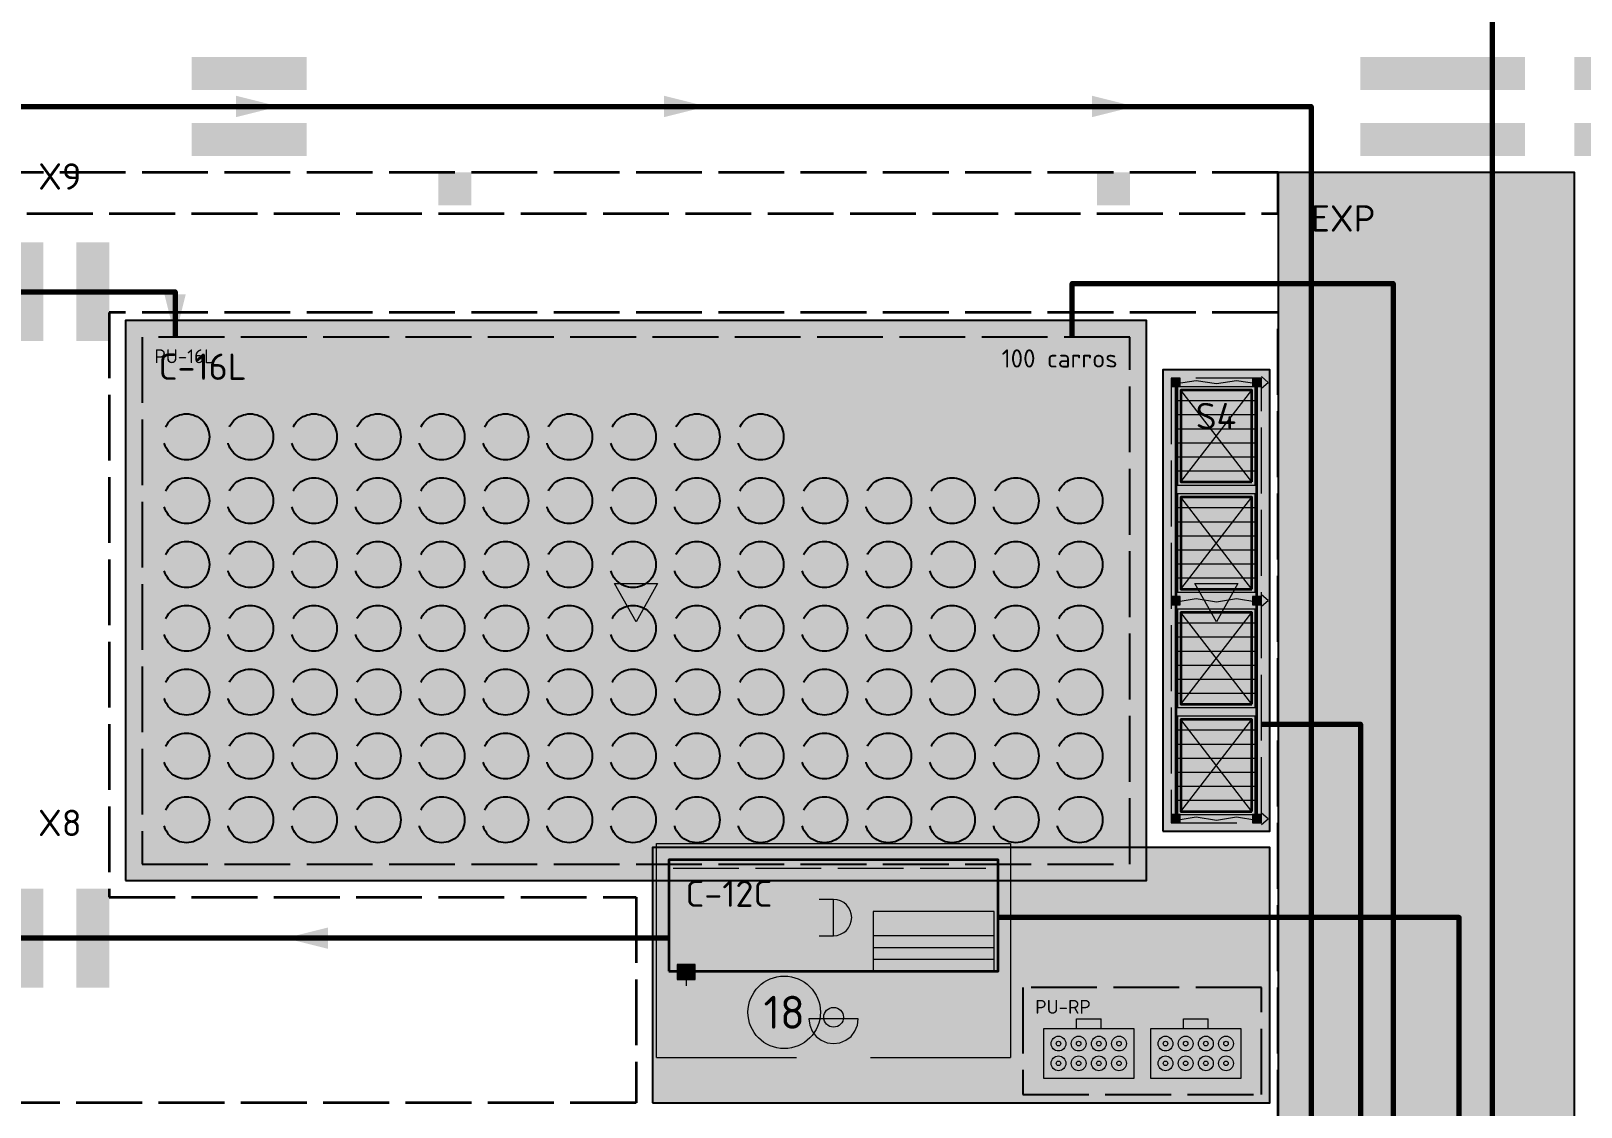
# Model space of a CAD drawing. Header units: millimetres. Extents: x 0 to 1189, y 0 to 841.
# Drawn here: x 409.2 to 503.4, y 521.2 to 586.6 of the extents above; entities that cross this region are included whole.
import ezdxf
from ezdxf.enums import TextEntityAlignment as Align

# ---------------------------------------------------------------- set-up
doc = ezdxf.new("R2010")
doc.units = ezdxf.units.MM
doc.linetypes.add('IRAM-E-TRAZOS', pattern=[5, 4, -1])
for name, color, linetype, lineweight, true_color in [('A-AREA-TRABAJO', 30, 'CONTINUOUS', 13, 0xeb963c), ('A-EQUIPO', 30, 'CONTINUOUS', 35, 0xe67800), ('A-PASILLO', 2, 'IRAM-E-TRAZOS', 35, 0xd7a500), ('A-PULMON', 6, 'IRAM-E-TRAZOS', 25, 0xdc00c8), ('A-SENDA', 2, 'CONTINUOUS', 25, 0xd7a500)]:
    doc.layers.add(name, color=color, linetype=linetype, lineweight=lineweight, true_color=true_color)
for name, color, linetype, lineweight in [('A-COLUMNA', 7, 'CONTINUOUS', 50), ('A-EQUIPO-FINO', 8, 'CONTINUOUS', 13), ('A-EQUIPO-OCULTO', 8, 'IRAM-E-TRAZOS', 13), ('A-EQUIPO-RELLENO', 9, 'CONTINUOUS', 13), ('A-OPERARIO', 6, 'CONTINUOUS', 18), ('A-RELLENO', 9, 'CONTINUOUS', 13), ('A-SECTOR', 1, 'CONTINUOUS', 25), ('A-SECTOR-TXT', 1, 'CONTINUOUS', 25), ('A-SEGURIDAD', 1, 'IRAM-E-TRAZOS', 18), ('A-TEXTO', 7, 'CONTINUOUS', 18), ('F-MP', 5, 'CONTINUOUS', 70), ('F-PT', 3, 'CONTINUOUS', 70), ('F-SE', 30, 'CONTINUOUS', 70)]:
    doc.layers.add(name, color=color, linetype=linetype, lineweight=lineweight)
doc.styles.add('ISO3098', font='isocpeur.ttf')

msp = doc.modelspace()

# ---------------------------------------------------------------- hatches: boundary and pattern name
at = {"layer": 'A-COLUMNA', "true_color": 0x000000}
h = msp.add_hatch(color=7, dxfattribs=at)
h.dxf.hatch_style = 1
h.paths.add_polyline_path([(434, 576), (436, 576), (436, 578), (434, 578)])
h = msp.add_hatch(color=7, dxfattribs=at)
h.dxf.hatch_style = 1
h.paths.add_polyline_path([(474, 576), (476, 576), (476, 578), (474, 578)])
at = {"layer": 'A-EQUIPO-RELLENO', "true_color": 0x969ba0}
h = msp.add_hatch(color=7, dxfattribs=at)
h.dxf.hatch_style = 1
h.paths.add_polyline_path([(479.05, 565), (479.05, 565.5), (478.55, 565.5), (478.55, 565)])
at = {"layer": 'A-EQUIPO-RELLENO', "true_color": 0xeedec0}
h = msp.add_hatch(color=7, dxfattribs=at)
h.dxf.hatch_style = 1
h.paths.add_polyline_path([(483.6, 559), (483.6, 564.975), (478.9, 564.975), (478.9, 559)])
at = {"layer": 'A-EQUIPO-RELLENO', "true_color": 0x969ba0}
h = msp.add_hatch(color=7, dxfattribs=at)
h.dxf.hatch_style = 1
h.paths.add_polyline_path([(483.95, 565), (483.95, 565.5), (483.45, 565.5), (483.45, 565)])
at = {"layer": 'A-EQUIPO-RELLENO', "true_color": 0xeedec0}
h = msp.add_hatch(color=7, dxfattribs=at)
h.dxf.hatch_style = 1
h.paths.add_polyline_path([(483.6, 552.5), (483.6, 558.475), (478.9, 558.475), (478.9, 552.5)])
at = {"layer": 'A-EQUIPO-RELLENO', "true_color": 0x969ba0}
h = msp.add_hatch(color=7, dxfattribs=at)
h.dxf.hatch_style = 1
h.paths.add_polyline_path([(479.05, 551.75), (479.05, 552.25), (478.55, 552.25), (478.55, 551.75)])
h = msp.add_hatch(color=7, dxfattribs=at)
h.dxf.hatch_style = 1
h.paths.add_polyline_path([(483.95, 551.75), (483.95, 552.25), (483.45, 552.25), (483.45, 551.75)])
at = {"layer": 'A-EQUIPO-RELLENO', "true_color": 0xeedec0}
h = msp.add_hatch(color=7, dxfattribs=at)
h.dxf.hatch_style = 1
h.paths.add_polyline_path([(483.6, 545.5), (483.6, 551.475), (478.9, 551.475), (478.9, 545.5)])
h = msp.add_hatch(color=7, dxfattribs=at)
h.dxf.hatch_style = 1
h.paths.add_polyline_path([(483.6, 539), (483.6, 544.975), (478.9, 544.975), (478.9, 539)])
at = {"layer": 'A-EQUIPO-RELLENO', "true_color": 0x969ba0}
h = msp.add_hatch(color=7, dxfattribs=at)
h.dxf.hatch_style = 1
h.paths.add_polyline_path([(479.05, 538.5), (479.05, 539), (478.55, 539), (478.55, 538.5)])
h = msp.add_hatch(color=7, dxfattribs=at)
h.dxf.hatch_style = 1
h.paths.add_polyline_path([(483.95, 538.5), (483.95, 539), (483.45, 539), (483.45, 538.5)])
at = {"layer": 'A-EQUIPO-RELLENO', "true_color": 0xeedec0}
h = msp.add_hatch(color=7, dxfattribs=at)
h.dxf.hatch_style = 1
h.paths.add_polyline_path([(448, 529.5), (468, 529.5), (468, 536.25), (448, 536.25)])
at = {"layer": 'A-EQUIPO-RELLENO', "true_color": 0xcdd0d4}
h = msp.add_hatch(color=7, dxfattribs=at)
h.dxf.hatch_style = 1
h.paths.add_polyline_path([(448.5, 529), (449.6, 529), (449.6, 529.9), (448.5, 529.9)])
at = {"layer": 'A-EQUIPO-RELLENO', "true_color": 0xffffff}
h = msp.add_hatch(color=7, dxfattribs=at)
h.dxf.hatch_style = 1
h.paths.add_polyline_path([(458.6, 526.7), (458.58, 526.855), (458.52, 527), (458.424, 527.124), (458.3, 527.22), (458.155, 527.28), (458, 527.3), (457.845, 527.28), (457.7, 527.22), (457.576, 527.124), (457.48, 527), (457.42, 526.855), (457.4, 526.7), (457.42, 526.545), (457.48, 526.4), (457.576, 526.276), (457.7, 526.18), (457.845, 526.12), (458, 526.1), (458.155, 526.12), (458.3, 526.18), (458.424, 526.276), (458.52, 526.4), (458.58, 526.545)])
at = {"layer": 'A-EQUIPO-RELLENO', "true_color": 0xfae1f5}
h = msp.add_hatch(color=7, dxfattribs=at)
h.dxf.hatch_style = 1
h.paths.add_polyline_path([(456.5, 526.6), (456.551, 526.212), (456.701, 525.85), (456.939, 525.539), (457.25, 525.301), (457.612, 525.151), (458, 525.1), (458.388, 525.151), (458.75, 525.301), (459.061, 525.539), (459.299, 525.85), (459.449, 526.212), (459.5, 526.6), (456.5, 526.6)])
at = {"layer": 'A-EQUIPO-RELLENO', "true_color": 0xfaf0fa}
h = msp.add_hatch(color=7, dxfattribs=at)
h.dxf.hatch_style = 1
h.paths.add_polyline_path([(470.75, 523), (476.25, 523), (476.25, 526), (470.75, 526)])
h = msp.add_hatch(color=7, dxfattribs=at)
h.dxf.hatch_style = 1
h.paths.add_polyline_path([(477.25, 523), (482.75, 523), (482.75, 526), (477.25, 526)])
at = {"layer": 'A-RELLENO', "true_color": 0xc8e8c8}
h = msp.add_hatch(color=7, dxfattribs=at)
h.dxf.hatch_style = 1
h.paths.add_polyline_path([(485, 483.5), (503, 483.5), (503, 578), (485, 578)])
h = msp.add_hatch(color=7, dxfattribs=at)
h.dxf.hatch_style = 1
h.paths.add_polyline_path([(415, 535), (477, 535), (477, 569), (415, 569)])
h = msp.add_hatch(color=7, dxfattribs=at)
h.dxf.hatch_style = 1
h.paths.add_polyline_path([(478, 538), (484.5, 538), (484.5, 566), (478, 566)])
at = {"layer": 'A-RELLENO', "true_color": 0xd7eed2}
h = msp.add_hatch(color=7, dxfattribs=at)
h.dxf.hatch_style = 1
h.paths.add_polyline_path([(447, 521.5), (484.5, 521.5), (484.5, 537), (447, 537)])
at = {"layer": 'A-SENDA', "true_color": 0xd7a500}
h = msp.add_hatch(color=7, dxfattribs=at)
h.dxf.hatch_style = 1
h.paths.add_polyline_path([(419, 583), (426, 583), (426, 585), (419, 585)])
h = msp.add_hatch(color=7, dxfattribs=at)
h.dxf.hatch_style = 1
h.paths.add_polyline_path([(490, 583), (500, 583), (500, 585), (490, 585)])
h = msp.add_hatch(color=7, dxfattribs=at)
h.dxf.hatch_style = 1
h.paths.add_polyline_path([(503, 583), (510, 583), (510, 585), (503, 585)])
h = msp.add_hatch(color=7, dxfattribs=at)
h.dxf.hatch_style = 1
h.paths.add_polyline_path([(419, 579), (426, 579), (426, 581), (419, 581)])
h = msp.add_hatch(color=7, dxfattribs=at)
h.dxf.hatch_style = 1
h.paths.add_polyline_path([(490, 579), (500, 579), (500, 581), (490, 581)])
h = msp.add_hatch(color=7, dxfattribs=at)
h.dxf.hatch_style = 1
h.paths.add_polyline_path([(503, 579), (510, 579), (510, 581), (503, 581)])
h = msp.add_hatch(color=7, dxfattribs=at)
h.dxf.hatch_style = 1
h.paths.add_polyline_path([(408, 567.75), (410, 567.75), (410, 573.75), (408, 573.75)])
h = msp.add_hatch(color=7, dxfattribs=at)
h.dxf.hatch_style = 1
h.paths.add_polyline_path([(412, 567.75), (414, 567.75), (414, 573.75), (412, 573.75)])
h = msp.add_hatch(color=7, dxfattribs=at)
h.dxf.hatch_style = 1
h.paths.add_polyline_path([(408, 528.5), (410, 528.5), (410, 534.5), (408, 534.5)])
h = msp.add_hatch(color=7, dxfattribs=at)
h.dxf.hatch_style = 1
h.paths.add_polyline_path([(412, 528.5), (414, 528.5), (414, 534.5), (412, 534.5)])
at = {"layer": 'F-MP', "true_color": 0x0046c8}
h = msp.add_hatch(color=7, dxfattribs=at)
h.dxf.hatch_style = 1
h.paths.add_polyline_path([(424.3, 582), (421.7, 582.65), (421.7, 581.35)])
h = msp.add_hatch(color=7, dxfattribs=at)
h.dxf.hatch_style = 1
h.paths.add_polyline_path([(450.3, 582), (447.7, 582.65), (447.7, 581.35)])
h = msp.add_hatch(color=7, dxfattribs=at)
h.dxf.hatch_style = 1
h.paths.add_polyline_path([(476.3, 582), (473.7, 582.65), (473.7, 581.35)])
h = msp.add_hatch(color=7, dxfattribs=at)
h.dxf.hatch_style = 1
h.paths.add_polyline_path([(487, 566.7), (487.65, 569.3), (486.35, 569.3)])
h = msp.add_hatch(color=7, dxfattribs=at)
h.dxf.hatch_style = 1
h.paths.add_polyline_path([(487, 540.7), (487.65, 543.3), (486.35, 543.3)])
at = {"layer": 'F-PT', "true_color": 0x00963c}
h = msp.add_hatch(color=7, dxfattribs=at)
h.dxf.hatch_style = 1
h.paths.add_polyline_path([(418, 568), (418.65, 570.6), (417.35, 570.6)])
h = msp.add_hatch(color=7, dxfattribs=at)
h.dxf.hatch_style = 1
h.paths.add_polyline_path([(492, 566.7), (492.65, 569.3), (491.35, 569.3)])
h = msp.add_hatch(color=7, dxfattribs=at)
h.dxf.hatch_style = 1
h.paths.add_polyline_path([(492, 540.7), (492.65, 543.3), (491.35, 543.3)])
h = msp.add_hatch(color=7, dxfattribs=at)
h.dxf.hatch_style = 1
h.paths.add_polyline_path([(490, 523.2), (490.65, 525.8), (489.35, 525.8)])
at = {"layer": 'F-SE', "true_color": 0xeb7800}
h = msp.add_hatch(color=7, dxfattribs=at)
h.dxf.hatch_style = 1
h.paths.add_polyline_path([(498, 565.7), (498.65, 568.3), (497.35, 568.3)])
h = msp.add_hatch(color=7, dxfattribs=at)
h.dxf.hatch_style = 1
h.paths.add_polyline_path([(498, 543.7), (498.65, 546.3), (497.35, 546.3)])
h = msp.add_hatch(color=7, dxfattribs=at)
h.dxf.hatch_style = 1
h.paths.add_polyline_path([(468, 532.75), (470.6, 532.1), (470.6, 533.4)])
h = msp.add_hatch(color=7, dxfattribs=at)
h.dxf.hatch_style = 1
h.paths.add_polyline_path([(487.45, 532.75), (490.05, 532.1), (490.05, 533.4)])
h = msp.add_hatch(color=7, dxfattribs=at)
h.dxf.hatch_style = 1
h.paths.add_polyline_path([(424.7, 531.5), (427.3, 530.85), (427.3, 532.15)])
h = msp.add_hatch(color=7, dxfattribs=at)
h.dxf.hatch_style = 1
h.paths.add_polyline_path([(498, 521.7), (498.65, 524.3), (497.35, 524.3)])

# ---------------------------------------------------------------- linework, layer by layer
at = {"layer": 'A-AREA-TRABAJO'}
for p, q in [((447.25, 524.25), (455.75, 524.25)), ((460.25, 524.25), (468.75, 524.25))]:
    msp.add_line(p, q, dxfattribs=at)
msp.add_lwpolyline([(447.25, 524.25), (447.25, 537.25), (468.75, 537.25), (468.75, 524.25)], dxfattribs=at)
at = {"layer": 'A-EQUIPO'}
for p, q in [((478.8, 538.5), (478.8, 565.5)), ((483.7, 538.5), (483.7, 565.5))]:
    msp.add_line(p, q, dxfattribs=at)
for points in [[(483.4, 559.2), (483.4, 564.775), (479.1, 564.775), (479.1, 559.2)], [(483.4, 552.7), (483.4, 558.275), (479.1, 558.275), (479.1, 552.7)], [(483.4, 545.7), (483.4, 551.275), (479.1, 551.275), (479.1, 545.7)], [(483.4, 539.2), (483.4, 544.775), (479.1, 544.775), (479.1, 539.2)], [(448, 529.5), (468, 529.5), (468, 536.25), (448, 536.25)]]:
    msp.add_lwpolyline(points, close=True, dxfattribs=at)
at = {"layer": 'A-EQUIPO-FINO'}
for p, q in [((483.6, 564.121), (478.9, 564.121)), ((483.4, 559.2), (479.1, 564.775)), ((479.1, 559.2), (483.4, 564.775)), ((483.6, 563.268), (478.9, 563.268)), ((483.6, 562.414), (478.9, 562.414)), ((483.6, 561.561), (478.9, 561.561)), ((483.6, 560.707), (478.9, 560.707)), ((483.6, 559.854), (478.9, 559.854)), ((483.6, 557.621), (478.9, 557.621)), ((483.4, 552.7), (479.1, 558.275)), ((479.1, 552.7), (483.4, 558.275)), ((483.6, 556.768), (478.9, 556.768)), ((483.6, 555.914), (478.9, 555.914)), ((483.6, 555.061), (478.9, 555.061)), ((483.6, 554.207), (478.9, 554.207)), ((483.6, 553.354), (478.9, 553.354)), ((483.4, 545.7), (479.1, 551.275)), ((479.1, 545.7), (483.4, 551.275)), ((483.6, 550.621), (478.9, 550.621)), ((483.6, 549.768), (478.9, 549.768)), ((483.6, 548.914), (478.9, 548.914)), ((483.6, 548.061), (478.9, 548.061)), ((483.6, 547.207), (478.9, 547.207)), ((483.6, 546.354), (478.9, 546.354)), ((483.4, 539.2), (479.1, 544.775)), ((479.1, 539.2), (483.4, 544.775)), ((483.6, 544.121), (478.9, 544.121)), ((483.6, 543.268), (478.9, 543.268)), ((483.6, 542.414), (478.9, 542.414)), ((483.6, 541.561), (478.9, 541.561)), ((483.6, 540.707), (478.9, 540.707)), ((483.6, 539.854), (478.9, 539.854)), ((460.4, 531.656), (467.75, 531.656)), ((460.4, 530.938), (467.75, 530.938)), ((460.4, 530.219), (467.75, 530.219)), ((449.05, 529), (449.05, 528.6))]:
    msp.add_line(p, q, dxfattribs=at)
for points in [[(479.05, 565), (479.05, 565.5), (478.55, 565.5), (478.55, 565)], [(483.6, 559), (483.6, 564.975), (478.9, 564.975), (478.9, 559)], [(483.95, 565), (483.95, 565.5), (483.45, 565.5), (483.45, 565)], [(483.6, 552.5), (483.6, 558.475), (478.9, 558.475), (478.9, 552.5)], [(479.05, 551.75), (479.05, 552.25), (478.55, 552.25), (478.55, 551.75)], [(483.95, 551.75), (483.95, 552.25), (483.45, 552.25), (483.45, 551.75)], [(483.6, 545.5), (483.6, 551.475), (478.9, 551.475), (478.9, 545.5)], [(483.6, 539), (483.6, 544.975), (478.9, 544.975), (478.9, 539)], [(479.05, 538.5), (479.05, 539), (478.55, 539), (478.55, 538.5)], [(483.95, 538.5), (483.95, 539), (483.45, 539), (483.45, 538.5)], [(460.4, 529.5), (467.75, 529.5), (467.75, 533.125), (460.4, 533.125)], [(448.5, 529), (449.6, 529), (449.6, 529.9), (448.5, 529.9)]]:
    msp.add_lwpolyline(points, close=True, dxfattribs=at)
for points in [[(483.7, 565.15), (482.475, 565.35), (481.25, 565.15), (480.025, 565.35), (478.8, 565.15)], [(483.7, 551.9), (482.475, 552.1), (481.25, 551.9), (480.025, 552.1), (478.8, 551.9)], [(483.7, 538.65), (482.475, 538.85), (481.25, 538.65), (480.025, 538.85), (478.8, 538.65)]]:
    msp.add_lwpolyline(points, dxfattribs=at)
for centre, radius in [((471.662, 525.1), 0.45), ((472.887, 525.1), 0.45), ((474.112, 525.1), 0.45), ((475.337, 525.1), 0.45), ((478.162, 525.1), 0.45), ((479.387, 525.1), 0.45), ((480.613, 525.1), 0.45), ((481.837, 525.1), 0.45), ((471.662, 525.1), 0.14), ((472.887, 525.1), 0.14), ((474.112, 525.1), 0.14), ((475.337, 525.1), 0.14), ((478.162, 525.1), 0.14), ((479.387, 525.1), 0.14), ((480.613, 525.1), 0.14), ((481.837, 525.1), 0.14), ((471.662, 523.9), 0.45), ((471.662, 523.9), 0.14), ((472.887, 523.9), 0.45), ((472.887, 523.9), 0.14), ((474.112, 523.9), 0.45), ((474.112, 523.9), 0.14), ((475.337, 523.9), 0.45), ((475.337, 523.9), 0.14), ((478.162, 523.9), 0.45), ((478.162, 523.9), 0.14), ((479.387, 523.9), 0.45), ((479.387, 523.9), 0.14), ((480.613, 523.9), 0.45), ((480.613, 523.9), 0.14), ((481.837, 523.9), 0.45), ((481.837, 523.9), 0.14)]:
    msp.add_circle(centre, radius, dxfattribs=at)
at = {"layer": 'A-EQUIPO-OCULTO'}
msp.add_line((448.25, 535.75), (467.75, 535.75), dxfattribs=at)
msp.add_lwpolyline([(484, 538.5), (484, 565.5), (478.5, 565.5), (478.5, 538.5)], close=True, dxfattribs=at)
at = {"layer": 'A-OPERARIO'}
for p, q in [((472.75, 526), (472.75, 526.6)), ((472.75, 526.6), (474.25, 526.6)), ((474.25, 526), (474.25, 526.6)), ((479.25, 526), (479.25, 526.6)), ((479.25, 526.6), (480.75, 526.6)), ((480.75, 526), (480.75, 526.6))]:
    msp.add_line(p, q, dxfattribs=at)
for points in [[(456.5, 526.6), (456.551, 526.212), (456.701, 525.85), (456.939, 525.539), (457.25, 525.301), (457.612, 525.151), (458, 525.1), (458.388, 525.151), (458.75, 525.301), (459.061, 525.539), (459.299, 525.85), (459.449, 526.212), (459.5, 526.6)], [(470.75, 523), (476.25, 523), (476.25, 526), (470.75, 526)], [(477.25, 523), (482.75, 523), (482.75, 526), (477.25, 526)]]:
    msp.add_lwpolyline(points, close=True, dxfattribs=at)
msp.add_circle((458, 526.7), 0.6, dxfattribs=at)
at = {"layer": 'A-PASILLO'}
for p, q in [((485, 578), (358, 578)), ((485, 575.5), (485, 578)), ((299, 575.5), (485, 575.5)), ((485, 569.5), (414, 569.5)), ((414, 569.5), (414, 534)), ((485, 514.5), (485, 569.5)), ((414, 534), (446, 534)), ((446, 534), (446, 521.5)), ((446, 521.5), (388, 521.5))]:
    msp.add_line(p, q, dxfattribs=at)
at = {"layer": 'A-PULMON'}
for points in [[(416, 536), (476, 536), (476, 568), (416, 568)], [(469.5, 522), (484, 522), (484, 528.5), (469.5, 528.5)]]:
    msp.add_lwpolyline(points, close=True, dxfattribs=at)
for centre in [(418.688, 561.94), (422.563, 561.94), (426.439, 561.94), (430.314, 561.94), (434.189, 561.94), (438.065, 561.94), (441.94, 561.94), (445.816, 561.94), (449.691, 561.94), (453.567, 561.94), (418.688, 558.065), (422.563, 558.065), (426.439, 558.065), (430.314, 558.065), (434.189, 558.065), (438.065, 558.065), (441.94, 558.065), (445.816, 558.065), (449.691, 558.065), (453.567, 558.065), (457.442, 558.065), (461.317, 558.065), (465.193, 558.065), (469.068, 558.065), (472.944, 558.065), (418.688, 554.189), (422.563, 554.189), (426.439, 554.189), (430.314, 554.189), (434.189, 554.189), (438.065, 554.189), (441.94, 554.189), (445.816, 554.189), (449.691, 554.189), (453.567, 554.189), (457.442, 554.189), (461.317, 554.189), (465.193, 554.189), (469.068, 554.189), (472.944, 554.189), (418.688, 550.314), (422.563, 550.314), (426.439, 550.314), (430.314, 550.314), (434.189, 550.314), (438.065, 550.314), (441.94, 550.314), (445.816, 550.314), (449.691, 550.314), (453.567, 550.314), (457.442, 550.314), (461.317, 550.314), (465.193, 550.314), (469.068, 550.314), (472.944, 550.314), (418.688, 546.439), (422.563, 546.439), (426.439, 546.439), (430.314, 546.439), (434.189, 546.439), (438.065, 546.439), (441.94, 546.439), (445.816, 546.439), (449.691, 546.439), (453.567, 546.439), (457.442, 546.439), (461.317, 546.439), (465.193, 546.439), (469.068, 546.439), (472.944, 546.439), (418.688, 542.563), (422.563, 542.563), (426.439, 542.563), (430.314, 542.563), (434.189, 542.563), (438.065, 542.563), (441.94, 542.563), (445.816, 542.563), (449.691, 542.563), (453.567, 542.563), (457.442, 542.563), (461.317, 542.563), (465.193, 542.563), (469.068, 542.563), (472.944, 542.563), (418.688, 538.688), (422.563, 538.688), (426.439, 538.688), (430.314, 538.688), (434.189, 538.688), (438.065, 538.688), (441.94, 538.688), (445.816, 538.688), (449.691, 538.688), (453.567, 538.688), (457.442, 538.688), (461.317, 538.688), (465.193, 538.688), (469.068, 538.688), (472.944, 538.688)]:
    msp.add_circle(centre, 1.395, dxfattribs=at)
at = {"layer": 'A-SECTOR'}
for points in [[(485, 483.5), (503, 483.5), (503, 578), (485, 578)], [(415, 535), (477, 535), (477, 569), (415, 569)], [(478, 538), (484.5, 538), (484.5, 566), (478, 566)], [(447, 521.5), (484.5, 521.5), (484.5, 537), (447, 537)]]:
    msp.add_lwpolyline(points, close=True, dxfattribs=at)
at = {"layer": 'A-SEGURIDAD'}
for points in [[(484, 564.9), (484.4, 565.25), (484, 565.6)], [(484, 551.65), (484.4, 552), (484, 552.35)], [(484, 538.4), (484.4, 538.75), (484, 539.1)]]:
    msp.add_lwpolyline(points, dxfattribs=at)
at = {"layer": 'A-TEXTO'}
for points in [[(444.7, 553.04), (447.3, 553.04), (446, 550.7)], [(479.95, 553.04), (482.55, 553.04), (481.25, 550.7)]]:
    msp.add_lwpolyline(points, close=True, dxfattribs=at)
msp.add_lwpolyline([(457.12, 531.65), (458, 531.65), (458, 533.85), (457.12, 533.85)], dxfattribs=at)
msp.add_circle((455, 527), 2.2, dxfattribs=at)
msp.add_arc((458, 532.75), 1.1, 270, 90, dxfattribs=at)
at = {"layer": 'F-MP'}
msp.add_lwpolyline([(271, 742), (271, 701), (271, 685), (349.5, 685), (349.5, 582), (487, 582), (487, 497), (520, 497), (520, 505)], dxfattribs=at)
at = {"layer": 'F-PT'}
for points in [[(350, 568), (350, 570.75), (418, 570.75), (418, 568)], [(472.5, 568), (472.5, 571.25), (492, 571.25), (492, 482), (492, 452)], [(484, 544.5), (490, 544.5), (490, 482), (490, 452)]]:
    msp.add_lwpolyline(points, dxfattribs=at)
at = {"layer": 'F-SE'}
for points in [[(493, 606), (493, 605), (498, 605), (498, 482), (498, 452)], [(448, 531.5), (400, 531.5), (400, 535.5)], [(496, 452), (496, 482), (496, 532.75), (468, 532.75)]]:
    msp.add_lwpolyline(points, dxfattribs=at)

# ---------------------------------------------------------------- texts
at = {"layer": 'A-PULMON', "style": 'ISO3098'}
for s, p in [('PU-16L', (416.75, 567.25)), ('PU-RP', (470.25, 527.75))]:
    msp.add_text(s, height=0.84, dxfattribs=at).set_placement(p, align=Align.TOP_LEFT)
msp.add_text('100 carros', height=1.1, dxfattribs=at).set_placement((475.25, 567.25), align=Align.TOP_RIGHT)
at = {"layer": 'A-SECTOR-TXT', "style": 'ISO3098'}
for s, p in [('EXP', (487, 576)), ('C-16L', (417, 567)), ('S4', (480, 564)), ('C-12C', (449, 535))]:
    msp.add_text(s, height=1.6, dxfattribs=at).set_placement(p, align=Align.TOP_LEFT)
at = {"layer": 'A-TEXTO', "style": 'ISO3098'}
for s, height, p in [('X9', 1.6, (411, 577.75)), ('X8', 1.6, (411, 538.5)), ('18', 2, (455, 527))]:
    msp.add_text(s, height=height, dxfattribs=at).set_placement(p, align=Align.MIDDLE_CENTER)

doc.saveas('drawing.dxf')
